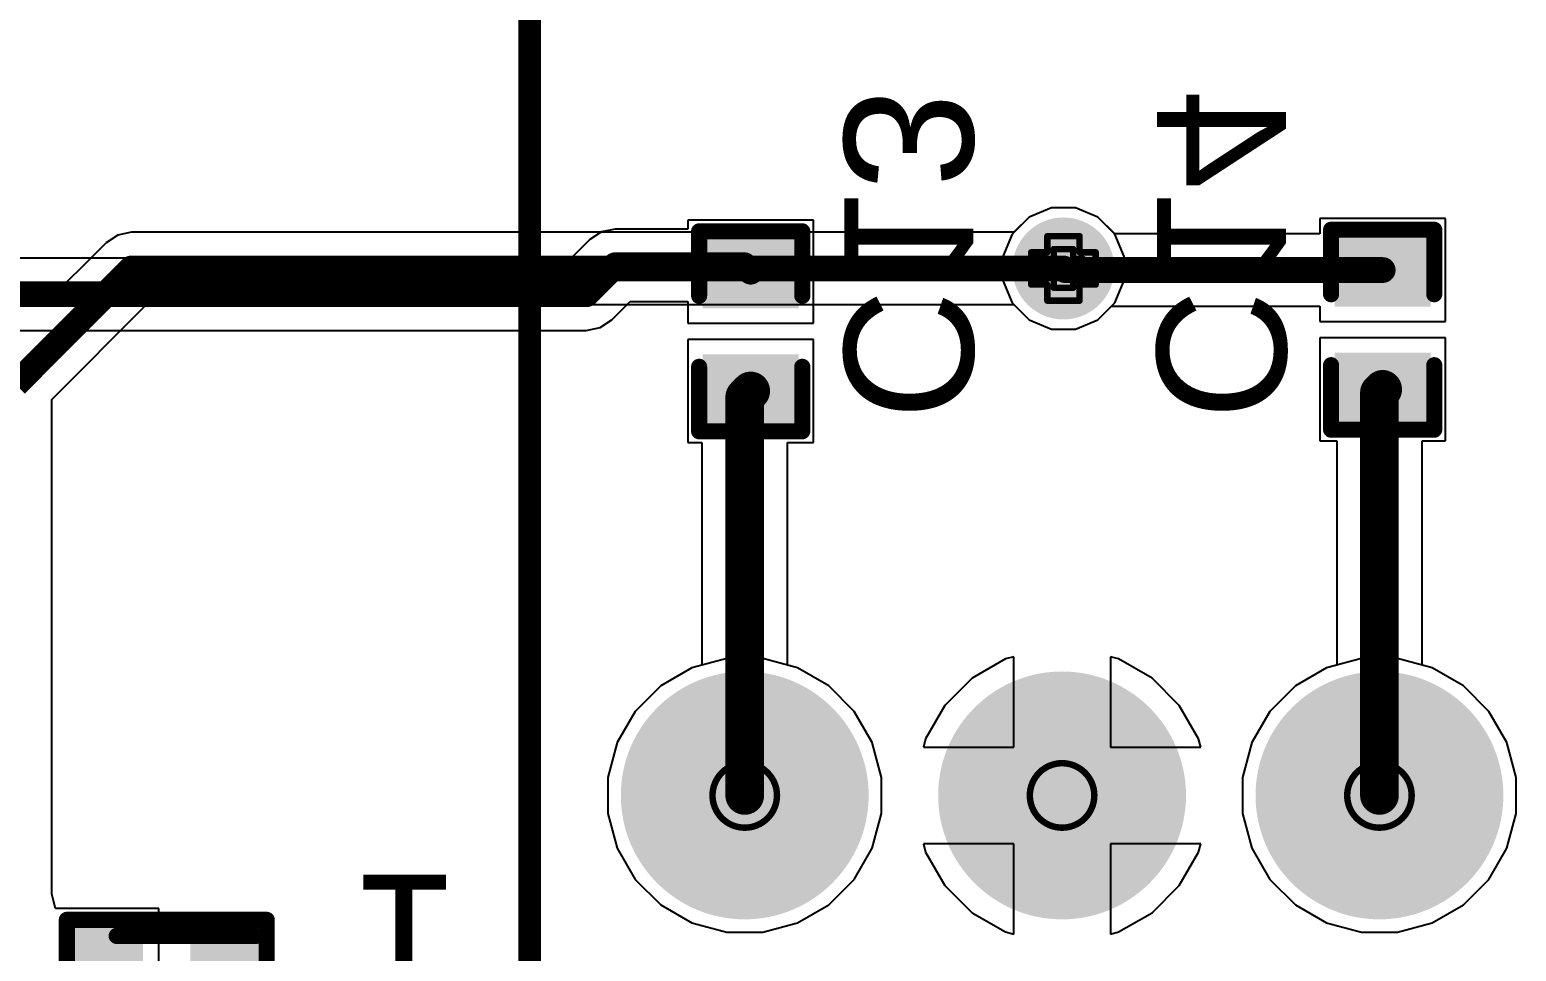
# Model space of a CAD drawing. Header units: inches. Extents: x -0.1 to 17.9, y -0.8 to 4.8.
# Drawn here: x 2.9364 to 3.3974, y 3.6863 to 3.972 of the extents above; entities that cross this region are included whole.
import ezdxf

# ---------------------------------------------------------------- set-up
doc = ezdxf.new("R2010")
doc.units = ezdxf.units.IN
doc.header["$MEASUREMENT"] = 0
for name, color, linetype in [('Bottom Layer 1', 5, 'Continuous'), ('Bottom Overlay', 54, 'Continuous'), ('Bottom Paste', 16, 'Continuous'), ('Bottom Solder', 6, 'Continuous'), ('Drill Drawing', 1, 'Continuous'), ('GND+Signal', 16, 'Continuous'), ('Multi-Layer', 9, 'Continuous'), ('Pad Holes', 156, 'Continuous'), ('PWR+Signal', 76, 'Continuous'), ('Top 3D Body', 56, 'Continuous'), ('Top Layer 1', 1, 'Continuous'), ('Top Overlay', 2, 'Continuous'), ('Top Paste', 8, 'Continuous'), ('Top Solder', 216, 'Continuous'), ('Via Holes', 16, 'Continuous')]:
    doc.layers.add(name, color=color, linetype=linetype)
doc.styles.add('Arial', font='', dxfattribs={"height": 0.2})
doc.styles.get('Arial').set_extended_font_data('Arial')

# ---------------------------------------------------------------- blocks, each defined once
blk = doc.blocks.new('R___0402_149')
at = {"layer": 'Top Layer 1'}
for points in [[(-0.0275, -0.0125), (-0.0275, 0.0125), (-0.0095, 0.0125), (-0.0095, -0.0125)], [(0.0095, -0.0125), (0.0095, 0.0125), (0.0275, 0.0125), (0.0275, -0.0125)]]:
    blk.add_hatch(color=1, dxfattribs=at).paths.add_polyline_path(points)
at = {"layer": 'Top Paste'}
for points in [[(-0.0275, -0.0125), (-0.0275, 0.0125), (-0.0095, 0.0125), (-0.0095, -0.0125)], [(0.0095, -0.0125), (0.0095, 0.0125), (0.0275, 0.0125), (0.0275, -0.0125)]]:
    blk.add_hatch(color=8, dxfattribs=at).paths.add_polyline_path(points)
at = {"layer": 'Top Solder'}
for points in [[(-0.02967, -0.01467), (-0.02967, 0.01467), (-0.00733, 0.01467), (-0.00733, -0.01467)], [(0.00733, -0.01467), (0.00733, 0.01467), (0.02967, 0.01467), (0.02967, -0.01467)]]:
    blk.add_hatch(color=216, dxfattribs=at).paths.add_polyline_path(points)
at = {"layer": 'Top Overlay'}
for points in [[(-0.031, -0.016, 0.005, 0.005, 0), (-0.031, 0.016, 0.005, 0.005, 0)], [(-0.031, 0.016, 0.005, 0.005, 0), (0.031, 0.016, 0.005, 0.005, 0)], [(0.031, -0.016, 0.005, 0.005, 0), (0.031, 0.016, 0.005, 0.005, 0)], [(-0.031, -0.016, 0.005, 0.005, 0), (0.031, -0.016, 0.005, 0.005, 0)], [(-0.032, -0.017, 0.000127, 0.000127, 0), (0.032, -0.017, 0.000127, 0.000127, 0)]]:
    blk.add_lwpolyline(points, format="xyseb", dxfattribs=at)
for points in [[(-0.03225, 0.016, 0.0025, 0.0025, 1), (-0.02975, 0.016, 0.0025, 0.0025, 1)], [(-0.03225, 0.016, 0.0025, 0.0025, 1), (-0.02975, 0.016, 0.0025, 0.0025, 1)], [(0.02975, 0.016, 0.0025, 0.0025, 1), (0.03225, 0.016, 0.0025, 0.0025, 1)], [(0.02975, 0.016, 0.0025, 0.0025, 1), (0.03225, 0.016, 0.0025, 0.0025, 1)], [(-0.03225, -0.016, 0.0025, 0.0025, 1), (-0.02975, -0.016, 0.0025, 0.0025, 1)], [(-0.03225, -0.016, 0.0025, 0.0025, 1), (-0.02975, -0.016, 0.0025, 0.0025, 1)], [(0.02975, -0.016, 0.0025, 0.0025, 1), (0.03225, -0.016, 0.0025, 0.0025, 1)], [(0.02975, -0.016, 0.0025, 0.0025, 1), (0.03225, -0.016, 0.0025, 0.0025, 1)], [(-0.03203, -0.017, 0.0000635, 0.0000635, 1), (-0.03197, -0.017, 0.0000635, 0.0000635, 1)], [(0.03197, -0.017, 0.0000635, 0.0000635, 1), (0.03203, -0.017, 0.0000635, 0.0000635, 1)]]:
    blk.add_lwpolyline(points, format="xyseb", close=True, dxfattribs=at)
blk = doc.blocks.new('1053141310_199')
at = {"layer": 'Bottom Layer 1'}
h = blk.add_hatch(color=5, dxfattribs=at)
edge = h.paths.add_edge_path()
edge.add_arc((0, 0.09212), 0.03543, 0, 360)
h = blk.add_hatch(color=5, dxfattribs=at)
edge = h.paths.add_edge_path()
edge.add_arc((0.09843, 0.09212), 0.03543, 0, 360)
h = blk.add_hatch(color=5, dxfattribs=at)
edge = h.paths.add_edge_path()
edge.add_arc((0.19685, 0.09212), 0.03543, 0, 360)
at = {"layer": 'Bottom Solder'}
h = blk.add_hatch(color=6, dxfattribs=at)
edge = h.paths.add_edge_path()
edge.add_arc((0, 0.09212), 0.03843, 0, 360)
h = blk.add_hatch(color=6, dxfattribs=at)
edge = h.paths.add_edge_path()
edge.add_arc((0.09843, 0.09212), 0.03843, 0, 360)
h = blk.add_hatch(color=6, dxfattribs=at)
edge = h.paths.add_edge_path()
edge.add_arc((0.19685, 0.09212), 0.03843, 0, 360)
at = {"layer": 'GND+Signal'}
h = blk.add_hatch(color=16, dxfattribs=at)
edge = h.paths.add_edge_path()
edge.add_arc((0, 0.09212), 0.03543, 0, 360)
h = blk.add_hatch(color=16, dxfattribs=at)
edge = h.paths.add_edge_path()
edge.add_arc((0.09843, 0.09212), 0.03543, 0, 360)
h = blk.add_hatch(color=16, dxfattribs=at)
edge = h.paths.add_edge_path()
edge.add_arc((0.19685, 0.09212), 0.03543, 0, 360)
at = {"layer": 'Multi-Layer'}
h = blk.add_hatch(color=9, dxfattribs=at)
edge = h.paths.add_edge_path()
edge.add_arc((0, 0.09212), 0.03543, 0, 360)
h = blk.add_hatch(color=9, dxfattribs=at)
edge = h.paths.add_edge_path()
edge.add_arc((0.09843, 0.09212), 0.03543, 0, 360)
h = blk.add_hatch(color=9, dxfattribs=at)
edge = h.paths.add_edge_path()
edge.add_arc((0.19685, 0.09212), 0.03543, 0, 360)
at = {"layer": 'Pad Holes'}
h = blk.add_hatch(color=7, dxfattribs=at)
edge = h.paths.add_edge_path()
edge.add_arc((0, 0.09212), 0.02362, 0, 360)
h = blk.add_hatch(color=7, dxfattribs=at)
edge = h.paths.add_edge_path()
edge.add_arc((0.09843, 0.09212), 0.02362, 0, 360)
h = blk.add_hatch(color=7, dxfattribs=at)
edge = h.paths.add_edge_path()
edge.add_arc((0.19685, 0.09212), 0.02362, 0, 360)
at = {"layer": 'PWR+Signal'}
h = blk.add_hatch(color=76, dxfattribs=at)
edge = h.paths.add_edge_path()
edge.add_arc((0, 0.09212), 0.03543, 0, 360)
h = blk.add_hatch(color=76, dxfattribs=at)
edge = h.paths.add_edge_path()
edge.add_arc((0.09843, 0.09212), 0.03543, 0, 360)
h = blk.add_hatch(color=76, dxfattribs=at)
edge = h.paths.add_edge_path()
edge.add_arc((0.19685, 0.09212), 0.03543, 0, 360)
at = {"layer": 'Top Layer 1'}
h = blk.add_hatch(color=1, dxfattribs=at)
edge = h.paths.add_edge_path()
edge.add_arc((0, 0.09212), 0.03543, 0, 360)
h = blk.add_hatch(color=1, dxfattribs=at)
edge = h.paths.add_edge_path()
edge.add_arc((0.09843, 0.09212), 0.03543, 0, 360)
h = blk.add_hatch(color=1, dxfattribs=at)
edge = h.paths.add_edge_path()
edge.add_arc((0.19685, 0.09212), 0.03543, 0, 360)
at = {"layer": 'Top Solder'}
h = blk.add_hatch(color=216, dxfattribs=at)
edge = h.paths.add_edge_path()
edge.add_arc((0, 0.09212), 0.03843, 0, 360)
h = blk.add_hatch(color=216, dxfattribs=at)
edge = h.paths.add_edge_path()
edge.add_arc((0.09843, 0.09212), 0.03843, 0, 360)
h = blk.add_hatch(color=216, dxfattribs=at)
edge = h.paths.add_edge_path()
edge.add_arc((0.19685, 0.09212), 0.03843, 0, 360)
at = {"layer": 'Top Overlay'}
blk.add_lwpolyline([(0.26457, 0.20275, 0.005, 0.005, 0), (0.26457, -0.31654, 0.005, 0.005, 0)], format="xyseb", dxfattribs=at)
blk = doc.blocks.new('C___0402_B_234')
at = {"layer": 'Bottom Layer 1'}
for points in [[(-0.0095, 0.0125), (-0.0095, -0.0125), (-0.0275, -0.0125), (-0.0275, 0.0125)], [(0.0275, 0.0125), (0.0275, -0.0125), (0.0095, -0.0125), (0.0095, 0.0125)]]:
    blk.add_hatch(color=5, dxfattribs=at).paths.add_polyline_path(points)
at = {"layer": 'Bottom Paste'}
for points in [[(-0.0095, 0.0125), (-0.0095, -0.0125), (-0.0275, -0.0125), (-0.0275, 0.0125)], [(0.0275, 0.0125), (0.0275, -0.0125), (0.0095, -0.0125), (0.0095, 0.0125)]]:
    blk.add_hatch(color=16, dxfattribs=at).paths.add_polyline_path(points)
at = {"layer": 'Bottom Solder'}
for points in [[(-0.00714, 0.01486), (-0.00714, -0.01486), (-0.02986, -0.01486), (-0.02986, 0.01486)], [(0.02986, 0.01486), (0.02986, -0.01486), (0.00714, -0.01486), (0.00714, 0.01486)]]:
    blk.add_hatch(color=6, dxfattribs=at).paths.add_polyline_path(points)
at = {"layer": 'Bottom Overlay'}
for points in [[(-0.031, 0.016, 0.005, 0.005, 0), (-0.011, 0.016, 0.005, 0.005, 0)], [(-0.031, 0.016, 0.005, 0.005, 0), (-0.031, -0.016, 0.005, 0.005, 0)], [(0.011, 0.016, 0.005, 0.005, 0), (0.031, 0.016, 0.005, 0.005, 0)], [(0.031, 0.016, 0.005, 0.005, 0), (0.031, -0.016, 0.005, 0.005, 0)], [(-0.031, -0.016, 0.005, 0.005, 0), (-0.011, -0.016, 0.005, 0.005, 0)], [(0.011, -0.016, 0.005, 0.005, 0), (0.031, -0.016, 0.005, 0.005, 0)]]:
    blk.add_lwpolyline(points, format="xyseb", dxfattribs=at)
for points in [[(-0.03225, 0.016, 0.0025, 0.0025, 1), (-0.02975, 0.016, 0.0025, 0.0025, 1)], [(-0.03225, 0.016, 0.0025, 0.0025, 1), (-0.02975, 0.016, 0.0025, 0.0025, 1)], [(-0.01225, 0.016, 0.0025, 0.0025, 1), (-0.00975, 0.016, 0.0025, 0.0025, 1)], [(0.00975, 0.016, 0.0025, 0.0025, 1), (0.01225, 0.016, 0.0025, 0.0025, 1)], [(0.02975, 0.016, 0.0025, 0.0025, 1), (0.03225, 0.016, 0.0025, 0.0025, 1)], [(0.02975, 0.016, 0.0025, 0.0025, 1), (0.03225, 0.016, 0.0025, 0.0025, 1)], [(-0.03225, -0.016, 0.0025, 0.0025, 1), (-0.02975, -0.016, 0.0025, 0.0025, 1)], [(-0.03225, -0.016, 0.0025, 0.0025, 1), (-0.02975, -0.016, 0.0025, 0.0025, 1)], [(-0.01225, -0.016, 0.0025, 0.0025, 1), (-0.00975, -0.016, 0.0025, 0.0025, 1)], [(0.00975, -0.016, 0.0025, 0.0025, 1), (0.01225, -0.016, 0.0025, 0.0025, 1)], [(0.02975, -0.016, 0.0025, 0.0025, 1), (0.03225, -0.016, 0.0025, 0.0025, 1)], [(0.02975, -0.016, 0.0025, 0.0025, 1), (0.03225, -0.016, 0.0025, 0.0025, 1)]]:
    blk.add_lwpolyline(points, format="xyseb", close=True, dxfattribs=at)
blk = doc.blocks.new('C___0402_B_235')
at = {"layer": 'Bottom Layer 1'}
for points in [[(-0.0095, 0.0125), (-0.0095, -0.0125), (-0.0275, -0.0125), (-0.0275, 0.0125)], [(0.0275, 0.0125), (0.0275, -0.0125), (0.0095, -0.0125), (0.0095, 0.0125)]]:
    blk.add_hatch(color=5, dxfattribs=at).paths.add_polyline_path(points)
at = {"layer": 'Bottom Paste'}
for points in [[(-0.0095, 0.0125), (-0.0095, -0.0125), (-0.0275, -0.0125), (-0.0275, 0.0125)], [(0.0275, 0.0125), (0.0275, -0.0125), (0.0095, -0.0125), (0.0095, 0.0125)]]:
    blk.add_hatch(color=16, dxfattribs=at).paths.add_polyline_path(points)
at = {"layer": 'Bottom Solder'}
for points in [[(-0.00714, 0.01486), (-0.00714, -0.01486), (-0.02986, -0.01486), (-0.02986, 0.01486)], [(0.02986, 0.01486), (0.02986, -0.01486), (0.00714, -0.01486), (0.00714, 0.01486)]]:
    blk.add_hatch(color=6, dxfattribs=at).paths.add_polyline_path(points)
at = {"layer": 'Bottom Overlay'}
for points in [[(-0.031, 0.016, 0.005, 0.005, 0), (-0.011, 0.016, 0.005, 0.005, 0)], [(-0.031, 0.016, 0.005, 0.005, 0), (-0.031, -0.016, 0.005, 0.005, 0)], [(0.011, 0.016, 0.005, 0.005, 0), (0.031, 0.016, 0.005, 0.005, 0)], [(0.031, 0.016, 0.005, 0.005, 0), (0.031, -0.016, 0.005, 0.005, 0)], [(-0.031, -0.016, 0.005, 0.005, 0), (-0.011, -0.016, 0.005, 0.005, 0)], [(0.011, -0.016, 0.005, 0.005, 0), (0.031, -0.016, 0.005, 0.005, 0)]]:
    blk.add_lwpolyline(points, format="xyseb", dxfattribs=at)
for points in [[(-0.03225, 0.016, 0.0025, 0.0025, 1), (-0.02975, 0.016, 0.0025, 0.0025, 1)], [(-0.03225, 0.016, 0.0025, 0.0025, 1), (-0.02975, 0.016, 0.0025, 0.0025, 1)], [(-0.01225, 0.016, 0.0025, 0.0025, 1), (-0.00975, 0.016, 0.0025, 0.0025, 1)], [(0.00975, 0.016, 0.0025, 0.0025, 1), (0.01225, 0.016, 0.0025, 0.0025, 1)], [(0.02975, 0.016, 0.0025, 0.0025, 1), (0.03225, 0.016, 0.0025, 0.0025, 1)], [(0.02975, 0.016, 0.0025, 0.0025, 1), (0.03225, 0.016, 0.0025, 0.0025, 1)], [(-0.03225, -0.016, 0.0025, 0.0025, 1), (-0.02975, -0.016, 0.0025, 0.0025, 1)], [(-0.03225, -0.016, 0.0025, 0.0025, 1), (-0.02975, -0.016, 0.0025, 0.0025, 1)], [(-0.01225, -0.016, 0.0025, 0.0025, 1), (-0.00975, -0.016, 0.0025, 0.0025, 1)], [(0.00975, -0.016, 0.0025, 0.0025, 1), (0.01225, -0.016, 0.0025, 0.0025, 1)], [(0.02975, -0.016, 0.0025, 0.0025, 1), (0.03225, -0.016, 0.0025, 0.0025, 1)], [(0.02975, -0.016, 0.0025, 0.0025, 1), (0.03225, -0.016, 0.0025, 0.0025, 1)]]:
    blk.add_lwpolyline(points, format="xyseb", close=True, dxfattribs=at)

msp = doc.modelspace()

# ---------------------------------------------------------------- hatches: boundary and pattern name
at = {"layer": 'Bottom Layer 1'}
h = msp.add_hatch(color=5, dxfattribs=at)
edge = h.paths.add_edge_path()
edge.add_arc((3.257, 3.898), 0.01181, 0, 360)
at = {"layer": 'Bottom Solder'}
h = msp.add_hatch(color=6, dxfattribs=at)
edge = h.paths.add_edge_path()
edge.add_arc((3.257, 3.898), 0.01581, 0, 360)
at = {"layer": 'GND+Signal'}
h = msp.add_hatch(color=16, dxfattribs=at)
edge = h.paths.add_edge_path()
edge.add_arc((3.257, 3.898), 0.01181, 0, 360)
at = {"layer": 'Pad Holes'}
h = msp.add_hatch(color=7, dxfattribs=at)
edge = h.paths.add_edge_path()
edge.add_arc((2.96335, 3.69102), 0.00125, 0, 360)
h = msp.add_hatch(color=7, dxfattribs=at)
edge = h.paths.add_edge_path()
edge.add_arc((3.00665, 3.69102), 0.00125, 0, 360)
at = {"layer": 'PWR+Signal'}
h = msp.add_hatch(color=76, dxfattribs=at)
edge = h.paths.add_edge_path()
edge.add_arc((3.257, 3.898), 0.01181, 0, 360)
at = {"layer": 'Top 3D Body'}
h = msp.add_hatch(color=56, dxfattribs=at)
edge = h.paths.add_edge_path()
edge.add_arc((2.96335, 3.69102), 0.00125, 0, 360)
h = msp.add_hatch(color=56, dxfattribs=at)
edge = h.paths.add_edge_path()
edge.add_arc((3.00665, 3.69102), 0.00125, 0, 360)
at = {"layer": 'Top Layer 1'}
h = msp.add_hatch(color=1, dxfattribs=at)
edge = h.paths.add_edge_path()
edge.add_arc((3.257, 3.898), 0.01181, 0, 360)
at = {"layer": 'Via Holes'}
h = msp.add_hatch(color=7, dxfattribs=at)
edge = h.paths.add_edge_path()
edge.add_arc((3.257, 3.898), 0.00591, 0, 360)

# ---------------------------------------------------------------- linework, layer by layer
at = {"layer": 'Bottom Layer 1'}
for p, q in [((3.25326, 3.91681), (3.24634, 3.91395)), ((3.26074, 3.91681), (3.25326, 3.91681)), ((3.26766, 3.91395), (3.26074, 3.91681)), ((3.118, 3.91022), (3.11371, 3.90936)), ((3.1405, 3.91022), (3.118, 3.91022)), ((3.1795, 3.913), (3.1405, 3.913)), ((3.1405, 3.913), (3.1405, 3.91022)), ((3.1795, 3.881), (3.1795, 3.913)), ((3.24634, 3.91395), (3.24105, 3.90866)), ((3.27289, 3.90872), (3.26766, 3.91395)), ((3.3755, 3.9135), (3.3365, 3.9135)), ((3.3365, 3.9135), (3.3365, 3.90872)), ((3.3755, 3.8815), (3.3755, 3.9135)), ((3.11007, 3.90693), (3.10435, 3.90122)), ((3.11371, 3.90936), (3.11007, 3.90693)), ((3.11007, 3.90693), (3.11007, 3.90693)), ((3.24105, 3.90866), (3.23819, 3.90174)), ((3.3365, 3.90872), (3.27289, 3.90872)), ((3.10435, 3.90122), (2.93239, 3.90122)), ((3.23819, 3.90174), (3.23819, 3.89426)), ((3.23819, 3.89426), (3.24105, 3.88734)), ((3.11693, 3.88207), (3.12265, 3.88778)), ((3.12265, 3.88778), (3.1405, 3.88778)), ((3.1405, 3.88778), (3.1405, 3.881)), ((3.24105, 3.88734), (3.24634, 3.88205)), ((3.11329, 3.87964), (3.11693, 3.88207)), ((3.24634, 3.88205), (3.25326, 3.87919)), ((3.26074, 3.87919), (3.26766, 3.88205)), ((3.26766, 3.88205), (3.27189, 3.88628)), ((3.27189, 3.88628), (3.3365, 3.88628)), ((3.3365, 3.88628), (3.3365, 3.8815)), ((2.93239, 3.87878), (3.109, 3.87878)), ((3.109, 3.87878), (3.11329, 3.87964)), ((3.109, 3.87878), (3.109, 3.87878)), ((3.1405, 3.881), (3.1795, 3.881)), ((3.25326, 3.87919), (3.26074, 3.87919)), ((3.3365, 3.8815), (3.3755, 3.8815)), ((3.1795, 3.876), (3.1405, 3.876)), ((3.1405, 3.876), (3.1405, 3.844)), ((3.1795, 3.844), (3.1795, 3.876)), ((3.3755, 3.8765), (3.3365, 3.8765)), ((3.3365, 3.8765), (3.3365, 3.8445)), ((3.3755, 3.8445), (3.3755, 3.8765)), ((3.1405, 3.844), (3.14489, 3.844)), ((3.14489, 3.844), (3.14489, 3.77496)), ((3.1714, 3.77496), (3.1714, 3.844)), ((3.1714, 3.844), (3.1795, 3.844)), ((3.3365, 3.8445), (3.34175, 3.8445)), ((3.34175, 3.8445), (3.34175, 3.77496)), ((3.36826, 3.77496), (3.36826, 3.8445)), ((3.36826, 3.8445), (3.3755, 3.8445)), ((3.23904, 3.77692), (3.22868, 3.77094)), ((3.24157, 3.7776), (3.23904, 3.77692)), ((3.24157, 3.74958), (3.24157, 3.7776)), ((3.27411, 3.77692), (3.27157, 3.7776)), ((3.27157, 3.7776), (3.27157, 3.74958)), ((3.28447, 3.77094), (3.27411, 3.77692)), ((3.14177, 3.77412), (3.13209, 3.76853)), ((3.14489, 3.77496), (3.14177, 3.77412)), ((3.17453, 3.77412), (3.1714, 3.77496)), ((3.1842, 3.76853), (3.17453, 3.77412)), ((3.33862, 3.77412), (3.32895, 3.76853)), ((3.34175, 3.77496), (3.33862, 3.77412)), ((3.37138, 3.77412), (3.36826, 3.77496)), ((3.38106, 3.76853), (3.37138, 3.77412)), ((3.13209, 3.76853), (3.12419, 3.76063)), ((3.1921, 3.76063), (3.1842, 3.76853)), ((3.22868, 3.77094), (3.22022, 3.76248)), ((3.29293, 3.76248), (3.28447, 3.77094)), ((3.32895, 3.76853), (3.32105, 3.76063)), ((3.38896, 3.76063), (3.38106, 3.76853)), ((3.22022, 3.76248), (3.21424, 3.75212)), ((3.29891, 3.75212), (3.29293, 3.76248)), ((3.12419, 3.76063), (3.11861, 3.75096)), ((3.19769, 3.75096), (3.1921, 3.76063)), ((3.32105, 3.76063), (3.31546, 3.75096)), ((3.39454, 3.75096), (3.38896, 3.76063)), ((3.11861, 3.75096), (3.11572, 3.74017)), ((3.20058, 3.74017), (3.19769, 3.75096)), ((3.21424, 3.75212), (3.21356, 3.74958)), ((3.21356, 3.74958), (3.24157, 3.74958)), ((3.27157, 3.74958), (3.29959, 3.74958)), ((3.29959, 3.74958), (3.29891, 3.75212)), ((3.31546, 3.75096), (3.31257, 3.74017)), ((3.39743, 3.74017), (3.39454, 3.75096)), ((3.11572, 3.74017), (3.11572, 3.72899)), ((3.20058, 3.72899), (3.20058, 3.74017)), ((3.31257, 3.74017), (3.31257, 3.72899)), ((3.39743, 3.72899), (3.39743, 3.74017)), ((3.11572, 3.72899), (3.11861, 3.7182)), ((3.19769, 3.7182), (3.20058, 3.72899)), ((3.31257, 3.72899), (3.31546, 3.7182)), ((3.39454, 3.7182), (3.39743, 3.72899)), ((3.11861, 3.7182), (3.12419, 3.70853)), ((3.1921, 3.70853), (3.19769, 3.7182)), ((3.24157, 3.71958), (3.21356, 3.71958)), ((3.21356, 3.71958), (3.21424, 3.71704)), ((3.21424, 3.71704), (3.22022, 3.70668)), ((3.24157, 3.69156), (3.24157, 3.71958)), ((3.29959, 3.71958), (3.27157, 3.71958)), ((3.27157, 3.71958), (3.27157, 3.69156)), ((3.29293, 3.70668), (3.29891, 3.71704)), ((3.29891, 3.71704), (3.29959, 3.71958)), ((3.31546, 3.7182), (3.32105, 3.70853)), ((3.38896, 3.70853), (3.39454, 3.7182)), ((3.12419, 3.70853), (3.13209, 3.70063)), ((3.1842, 3.70063), (3.1921, 3.70853)), ((3.32105, 3.70853), (3.32895, 3.70063)), ((3.38106, 3.70063), (3.38896, 3.70853)), ((3.22022, 3.70668), (3.22868, 3.69822)), ((3.28447, 3.69822), (3.29293, 3.70668)), ((3.13209, 3.70063), (3.14177, 3.69504)), ((3.17453, 3.69504), (3.1842, 3.70063)), ((3.22868, 3.69822), (3.23904, 3.69224)), ((3.27411, 3.69224), (3.28447, 3.69822)), ((3.32895, 3.70063), (3.33862, 3.69504)), ((3.37138, 3.69504), (3.38106, 3.70063)), ((3.14177, 3.69504), (3.15256, 3.69215)), ((3.16374, 3.69215), (3.17453, 3.69504)), ((3.33862, 3.69504), (3.34941, 3.69215)), ((3.36059, 3.69215), (3.37138, 3.69504)), ((3.15256, 3.69215), (3.16374, 3.69215)), ((3.23904, 3.69224), (3.24157, 3.69156)), ((3.27157, 3.69156), (3.27411, 3.69224)), ((3.34941, 3.69215), (3.36059, 3.69215))]:
    msp.add_line(p, q, dxfattribs=at)
for points in [[(3.109, 3.89, 0.008, 0.008, 0), (3.118, 3.899, 0.008, 0.008, 0)], [(3.118, 3.899, 0.008, 0.008, 0), (3.158, 3.899, 0.008, 0.008, 0)], [(3.158, 3.899, 0.008, 0.008, 0), (3.16, 3.897, 0.008, 0.008, 0)], [(3.257, 3.898, 0.008, 0.008, 0), (3.2575, 3.8975, 0.008, 0.008, 0)], [(3.2575, 3.8975, 0.008, 0.008, 0), (3.356, 3.8975, 0.008, 0.008, 0)], [(2.917, 3.89, 0.008, 0.008, 0), (3.109, 3.89, 0.008, 0.008, 0)], [(3.15815, 3.85815, 0.012, 0.012, 0), (3.16, 3.86, 0.012, 0.012, 0)], [(3.15815, 3.73458, 0.012, 0.012, 0), (3.15815, 3.85815, 0.012, 0.012, 0)], [(3.355, 3.8595, 0.012, 0.012, 0), (3.356, 3.8605, 0.012, 0.012, 0)], [(3.355, 3.73458, 0.012, 0.012, 0), (3.355, 3.8595, 0.012, 0.012, 0)]]:
    msp.add_lwpolyline(points, format="xyseb", dxfattribs=at)
for points in [[(3.116, 3.899, 0.004, 0.004, 1), (3.12, 3.899, 0.004, 0.004, 1)], [(3.116, 3.899, 0.004, 0.004, 1), (3.12, 3.899, 0.004, 0.004, 1)], [(3.156, 3.899, 0.004, 0.004, 1), (3.16, 3.899, 0.004, 0.004, 1)], [(3.156, 3.899, 0.004, 0.004, 1), (3.16, 3.899, 0.004, 0.004, 1)], [(3.158, 3.897, 0.004, 0.004, 1), (3.162, 3.897, 0.004, 0.004, 1)], [(3.255, 3.898, 0.004, 0.004, 1), (3.259, 3.898, 0.004, 0.004, 1)], [(3.2555, 3.8975, 0.004, 0.004, 1), (3.2595, 3.8975, 0.004, 0.004, 1)], [(3.2555, 3.8975, 0.004, 0.004, 1), (3.2595, 3.8975, 0.004, 0.004, 1)], [(3.354, 3.8975, 0.004, 0.004, 1), (3.358, 3.8975, 0.004, 0.004, 1)], [(3.107, 3.89, 0.004, 0.004, 1), (3.111, 3.89, 0.004, 0.004, 1)], [(3.107, 3.89, 0.004, 0.004, 1), (3.111, 3.89, 0.004, 0.004, 1)], [(3.15515, 3.85815, 0.006, 0.006, 1), (3.16115, 3.85815, 0.006, 0.006, 1)], [(3.15515, 3.85815, 0.006, 0.006, 1), (3.16115, 3.85815, 0.006, 0.006, 1)], [(3.157, 3.86, 0.006, 0.006, 1), (3.163, 3.86, 0.006, 0.006, 1)], [(3.352, 3.8595, 0.006, 0.006, 1), (3.358, 3.8595, 0.006, 0.006, 1)], [(3.352, 3.8595, 0.006, 0.006, 1), (3.358, 3.8595, 0.006, 0.006, 1)], [(3.353, 3.8605, 0.006, 0.006, 1), (3.359, 3.8605, 0.006, 0.006, 1)], [(3.15515, 3.73458, 0.006, 0.006, 1), (3.16115, 3.73458, 0.006, 0.006, 1)], [(3.352, 3.73458, 0.006, 0.006, 1), (3.358, 3.73458, 0.006, 0.006, 1)]]:
    msp.add_lwpolyline(points, format="xyseb", close=True, dxfattribs=at)
at = {"layer": 'Drill Drawing'}
for points in [[(3.252, 3.903, 0.002, 0.002, 0), (3.252, 3.908, 0.002, 0.002, 0)], [(3.252, 3.908, 0.002, 0.002, 0), (3.262, 3.908, 0.002, 0.002, 0)], [(3.262, 3.903, 0.002, 0.002, 0), (3.262, 3.908, 0.002, 0.002, 0)], [(3.247, 3.893, 0.002, 0.002, 0), (3.247, 3.903, 0.002, 0.002, 0)], [(3.247, 3.903, 0.002, 0.002, 0), (3.252, 3.903, 0.002, 0.002, 0)], [(3.251, 3.895, 0.002, 0.002, 0), (3.251, 3.901, 0.002, 0.002, 0)], [(3.251, 3.901, 0.002, 0.002, 0), (3.254, 3.901, 0.002, 0.002, 0)], [(3.254, 3.901, 0.002, 0.002, 0), (3.254, 3.904, 0.002, 0.002, 0)], [(3.254, 3.904, 0.002, 0.002, 0), (3.26, 3.904, 0.002, 0.002, 0)], [(3.26, 3.901, 0.002, 0.002, 0), (3.26, 3.904, 0.002, 0.002, 0)], [(3.26, 3.901, 0.002, 0.002, 0), (3.263, 3.901, 0.002, 0.002, 0)], [(3.262, 3.903, 0.002, 0.002, 0), (3.267, 3.903, 0.002, 0.002, 0)], [(3.263, 3.895, 0.002, 0.002, 0), (3.263, 3.901, 0.002, 0.002, 0)], [(3.267, 3.893, 0.002, 0.002, 0), (3.267, 3.903, 0.002, 0.002, 0)], [(3.251, 3.895, 0.002, 0.002, 0), (3.254, 3.895, 0.002, 0.002, 0)], [(3.254, 3.892, 0.002, 0.002, 0), (3.254, 3.895, 0.002, 0.002, 0)], [(3.26, 3.895, 0.002, 0.002, 0), (3.263, 3.895, 0.002, 0.002, 0)], [(3.26, 3.892, 0.002, 0.002, 0), (3.26, 3.895, 0.002, 0.002, 0)], [(3.247, 3.893, 0.002, 0.002, 0), (3.252, 3.893, 0.002, 0.002, 0)], [(3.252, 3.888, 0.002, 0.002, 0), (3.252, 3.893, 0.002, 0.002, 0)], [(3.254, 3.892, 0.002, 0.002, 0), (3.26, 3.892, 0.002, 0.002, 0)], [(3.262, 3.893, 0.002, 0.002, 0), (3.267, 3.893, 0.002, 0.002, 0)], [(3.262, 3.888, 0.002, 0.002, 0), (3.262, 3.893, 0.002, 0.002, 0)], [(3.252, 3.888, 0.002, 0.002, 0), (3.262, 3.888, 0.002, 0.002, 0)]]:
    msp.add_lwpolyline(points, format="xyseb", dxfattribs=at)
for points in [[(3.2515, 3.908, 0.001, 0.001, 1), (3.2525, 3.908, 0.001, 0.001, 1)], [(3.2515, 3.908, 0.001, 0.001, 1), (3.2525, 3.908, 0.001, 0.001, 1)], [(3.2615, 3.908, 0.001, 0.001, 1), (3.2625, 3.908, 0.001, 0.001, 1)], [(3.2615, 3.908, 0.001, 0.001, 1), (3.2625, 3.908, 0.001, 0.001, 1)], [(3.2465, 3.903, 0.001, 0.001, 1), (3.2475, 3.903, 0.001, 0.001, 1)], [(3.2465, 3.903, 0.001, 0.001, 1), (3.2475, 3.903, 0.001, 0.001, 1)], [(3.2505, 3.901, 0.001, 0.001, 1), (3.2515, 3.901, 0.001, 0.001, 1)], [(3.2505, 3.901, 0.001, 0.001, 1), (3.2515, 3.901, 0.001, 0.001, 1)], [(3.2515, 3.903, 0.001, 0.001, 1), (3.2525, 3.903, 0.001, 0.001, 1)], [(3.2515, 3.903, 0.001, 0.001, 1), (3.2525, 3.903, 0.001, 0.001, 1)], [(3.2535, 3.904, 0.001, 0.001, 1), (3.2545, 3.904, 0.001, 0.001, 1)], [(3.2535, 3.904, 0.001, 0.001, 1), (3.2545, 3.904, 0.001, 0.001, 1)], [(3.2535, 3.901, 0.001, 0.001, 1), (3.2545, 3.901, 0.001, 0.001, 1)], [(3.2535, 3.901, 0.001, 0.001, 1), (3.2545, 3.901, 0.001, 0.001, 1)], [(3.2595, 3.904, 0.001, 0.001, 1), (3.2605, 3.904, 0.001, 0.001, 1)], [(3.2595, 3.904, 0.001, 0.001, 1), (3.2605, 3.904, 0.001, 0.001, 1)], [(3.2595, 3.901, 0.001, 0.001, 1), (3.2605, 3.901, 0.001, 0.001, 1)], [(3.2595, 3.901, 0.001, 0.001, 1), (3.2605, 3.901, 0.001, 0.001, 1)], [(3.2615, 3.903, 0.001, 0.001, 1), (3.2625, 3.903, 0.001, 0.001, 1)], [(3.2615, 3.903, 0.001, 0.001, 1), (3.2625, 3.903, 0.001, 0.001, 1)], [(3.2625, 3.901, 0.001, 0.001, 1), (3.2635, 3.901, 0.001, 0.001, 1)], [(3.2625, 3.901, 0.001, 0.001, 1), (3.2635, 3.901, 0.001, 0.001, 1)], [(3.2665, 3.903, 0.001, 0.001, 1), (3.2675, 3.903, 0.001, 0.001, 1)], [(3.2665, 3.903, 0.001, 0.001, 1), (3.2675, 3.903, 0.001, 0.001, 1)], [(3.2505, 3.895, 0.001, 0.001, 1), (3.2515, 3.895, 0.001, 0.001, 1)], [(3.2505, 3.895, 0.001, 0.001, 1), (3.2515, 3.895, 0.001, 0.001, 1)], [(3.2535, 3.895, 0.001, 0.001, 1), (3.2545, 3.895, 0.001, 0.001, 1)], [(3.2535, 3.895, 0.001, 0.001, 1), (3.2545, 3.895, 0.001, 0.001, 1)], [(3.2595, 3.895, 0.001, 0.001, 1), (3.2605, 3.895, 0.001, 0.001, 1)], [(3.2595, 3.895, 0.001, 0.001, 1), (3.2605, 3.895, 0.001, 0.001, 1)], [(3.2625, 3.895, 0.001, 0.001, 1), (3.2635, 3.895, 0.001, 0.001, 1)], [(3.2625, 3.895, 0.001, 0.001, 1), (3.2635, 3.895, 0.001, 0.001, 1)], [(3.2465, 3.893, 0.001, 0.001, 1), (3.2475, 3.893, 0.001, 0.001, 1)], [(3.2465, 3.893, 0.001, 0.001, 1), (3.2475, 3.893, 0.001, 0.001, 1)], [(3.2515, 3.893, 0.001, 0.001, 1), (3.2525, 3.893, 0.001, 0.001, 1)], [(3.2515, 3.893, 0.001, 0.001, 1), (3.2525, 3.893, 0.001, 0.001, 1)], [(3.2535, 3.892, 0.001, 0.001, 1), (3.2545, 3.892, 0.001, 0.001, 1)], [(3.2535, 3.892, 0.001, 0.001, 1), (3.2545, 3.892, 0.001, 0.001, 1)], [(3.2595, 3.892, 0.001, 0.001, 1), (3.2605, 3.892, 0.001, 0.001, 1)], [(3.2595, 3.892, 0.001, 0.001, 1), (3.2605, 3.892, 0.001, 0.001, 1)], [(3.2615, 3.893, 0.001, 0.001, 1), (3.2625, 3.893, 0.001, 0.001, 1)], [(3.2615, 3.893, 0.001, 0.001, 1), (3.2625, 3.893, 0.001, 0.001, 1)], [(3.2665, 3.893, 0.001, 0.001, 1), (3.2675, 3.893, 0.001, 0.001, 1)], [(3.2665, 3.893, 0.001, 0.001, 1), (3.2675, 3.893, 0.001, 0.001, 1)], [(3.2515, 3.888, 0.001, 0.001, 1), (3.2525, 3.888, 0.001, 0.001, 1)], [(3.2515, 3.888, 0.001, 0.001, 1), (3.2525, 3.888, 0.001, 0.001, 1)], [(3.2615, 3.888, 0.001, 0.001, 1), (3.2625, 3.888, 0.001, 0.001, 1)], [(3.2615, 3.888, 0.001, 0.001, 1), (3.2625, 3.888, 0.001, 0.001, 1)], [(3.16815, 3.73458, 0.002, 0.002, 1), (3.14815, 3.73458, 0.002, 0.002, 1)], [(3.26657, 3.73458, 0.002, 0.002, 1), (3.24657, 3.73458, 0.002, 0.002, 1)], [(3.365, 3.73458, 0.002, 0.002, 1), (3.345, 3.73458, 0.002, 0.002, 1)], [(3.14765, 3.73458, 0.001, 0.001, 1), (3.14865, 3.73458, 0.001, 0.001, 1)], [(3.16765, 3.73458, 0.001, 0.001, 1), (3.16865, 3.73458, 0.001, 0.001, 1)], [(3.24607, 3.73458, 0.001, 0.001, 1), (3.24707, 3.73458, 0.001, 0.001, 1)], [(3.26607, 3.73458, 0.001, 0.001, 1), (3.26707, 3.73458, 0.001, 0.001, 1)], [(3.3445, 3.73458, 0.001, 0.001, 1), (3.3455, 3.73458, 0.001, 0.001, 1)], [(3.3645, 3.73458, 0.001, 0.001, 1), (3.3655, 3.73458, 0.001, 0.001, 1)]]:
    msp.add_lwpolyline(points, format="xyseb", close=True, dxfattribs=at)
at = {"layer": 'GND+Signal'}
for p, q in [((3.25326, 3.91681), (3.24634, 3.91395)), ((3.26074, 3.91681), (3.25326, 3.91681)), ((3.26766, 3.91395), (3.26074, 3.91681)), ((3.24634, 3.91395), (3.24105, 3.90866)), ((3.27295, 3.90866), (3.26766, 3.91395)), ((3.24105, 3.90866), (3.23819, 3.90174)), ((3.27581, 3.90174), (3.27295, 3.90866)), ((3.23819, 3.90174), (3.23819, 3.89426)), ((3.27581, 3.89426), (3.27581, 3.90174)), ((3.23819, 3.89426), (3.24105, 3.88734)), ((3.27295, 3.88734), (3.27581, 3.89426)), ((3.24105, 3.88734), (3.24634, 3.88205)), ((3.26766, 3.88205), (3.27295, 3.88734)), ((3.24634, 3.88205), (3.25326, 3.87919)), ((3.26074, 3.87919), (3.26766, 3.88205)), ((3.25326, 3.87919), (3.26074, 3.87919)), ((3.15256, 3.77701), (3.14177, 3.77412)), ((3.16374, 3.77701), (3.15256, 3.77701)), ((3.17453, 3.77412), (3.16374, 3.77701)), ((3.23904, 3.77692), (3.22868, 3.77094)), ((3.24157, 3.7776), (3.23904, 3.77692)), ((3.24157, 3.74958), (3.24157, 3.7776)), ((3.27411, 3.77692), (3.27157, 3.7776)), ((3.27157, 3.7776), (3.27157, 3.74958)), ((3.28447, 3.77094), (3.27411, 3.77692)), ((3.34941, 3.77701), (3.33862, 3.77412)), ((3.36059, 3.77701), (3.34941, 3.77701)), ((3.37138, 3.77412), (3.36059, 3.77701)), ((3.14177, 3.77412), (3.13209, 3.76853)), ((3.1842, 3.76853), (3.17453, 3.77412)), ((3.33862, 3.77412), (3.32895, 3.76853)), ((3.38106, 3.76853), (3.37138, 3.77412)), ((3.13209, 3.76853), (3.12419, 3.76063)), ((3.1921, 3.76063), (3.1842, 3.76853)), ((3.22868, 3.77094), (3.22022, 3.76248)), ((3.29293, 3.76248), (3.28447, 3.77094)), ((3.32895, 3.76853), (3.32105, 3.76063)), ((3.38896, 3.76063), (3.38106, 3.76853)), ((3.22022, 3.76248), (3.21424, 3.75212)), ((3.29891, 3.75212), (3.29293, 3.76248)), ((3.12419, 3.76063), (3.11861, 3.75096)), ((3.19769, 3.75096), (3.1921, 3.76063)), ((3.32105, 3.76063), (3.31546, 3.75096)), ((3.39454, 3.75096), (3.38896, 3.76063)), ((3.11861, 3.75096), (3.11572, 3.74017)), ((3.20058, 3.74017), (3.19769, 3.75096)), ((3.21424, 3.75212), (3.21356, 3.74958)), ((3.21356, 3.74958), (3.24157, 3.74958)), ((3.27157, 3.74958), (3.29959, 3.74958)), ((3.29959, 3.74958), (3.29891, 3.75212)), ((3.31546, 3.75096), (3.31257, 3.74017)), ((3.39743, 3.74017), (3.39454, 3.75096)), ((3.11572, 3.74017), (3.11572, 3.72899)), ((3.20058, 3.72899), (3.20058, 3.74017)), ((3.31257, 3.74017), (3.31257, 3.72899)), ((3.39743, 3.72899), (3.39743, 3.74017)), ((3.11572, 3.72899), (3.11861, 3.7182)), ((3.19769, 3.7182), (3.20058, 3.72899)), ((3.31257, 3.72899), (3.31546, 3.7182)), ((3.39454, 3.7182), (3.39743, 3.72899)), ((3.11861, 3.7182), (3.12419, 3.70853)), ((3.1921, 3.70853), (3.19769, 3.7182)), ((3.24157, 3.71958), (3.21356, 3.71958)), ((3.21356, 3.71958), (3.21424, 3.71704)), ((3.21424, 3.71704), (3.22022, 3.70668)), ((3.24157, 3.69156), (3.24157, 3.71958)), ((3.29959, 3.71958), (3.27157, 3.71958)), ((3.27157, 3.71958), (3.27157, 3.69156)), ((3.29293, 3.70668), (3.29891, 3.71704)), ((3.29891, 3.71704), (3.29959, 3.71958)), ((3.31546, 3.7182), (3.32105, 3.70853)), ((3.38896, 3.70853), (3.39454, 3.7182)), ((3.12419, 3.70853), (3.13209, 3.70063)), ((3.1842, 3.70063), (3.1921, 3.70853)), ((3.32105, 3.70853), (3.32895, 3.70063)), ((3.38106, 3.70063), (3.38896, 3.70853)), ((3.22022, 3.70668), (3.22868, 3.69822)), ((3.28447, 3.69822), (3.29293, 3.70668)), ((3.13209, 3.70063), (3.14177, 3.69504)), ((3.17453, 3.69504), (3.1842, 3.70063)), ((3.22868, 3.69822), (3.23904, 3.69224)), ((3.27411, 3.69224), (3.28447, 3.69822)), ((3.32895, 3.70063), (3.33862, 3.69504)), ((3.37138, 3.69504), (3.38106, 3.70063)), ((3.14177, 3.69504), (3.15256, 3.69215)), ((3.16374, 3.69215), (3.17453, 3.69504)), ((3.33862, 3.69504), (3.34941, 3.69215)), ((3.36059, 3.69215), (3.37138, 3.69504)), ((3.15256, 3.69215), (3.16374, 3.69215)), ((3.23904, 3.69224), (3.24157, 3.69156)), ((3.27157, 3.69156), (3.27411, 3.69224)), ((3.34941, 3.69215), (3.36059, 3.69215))]:
    msp.add_line(p, q, dxfattribs=at)
at = {"layer": 'PWR+Signal'}
for p, q in [((3.25326, 3.91681), (3.24634, 3.91395)), ((3.26074, 3.91681), (3.25326, 3.91681)), ((3.26766, 3.91395), (3.26074, 3.91681)), ((3.24634, 3.91395), (3.24105, 3.90866)), ((3.27295, 3.90866), (3.26766, 3.91395)), ((3.24105, 3.90866), (3.23819, 3.90174)), ((3.27581, 3.90174), (3.27295, 3.90866)), ((3.23819, 3.90174), (3.23819, 3.89426)), ((3.27581, 3.89426), (3.27581, 3.90174)), ((3.23819, 3.89426), (3.24105, 3.88734)), ((3.27295, 3.88734), (3.27581, 3.89426)), ((3.24105, 3.88734), (3.24634, 3.88205)), ((3.26766, 3.88205), (3.27295, 3.88734)), ((3.24634, 3.88205), (3.25326, 3.87919)), ((3.26074, 3.87919), (3.26766, 3.88205)), ((3.25326, 3.87919), (3.26074, 3.87919)), ((3.15256, 3.77701), (3.14177, 3.77412)), ((3.16374, 3.77701), (3.15256, 3.77701)), ((3.17453, 3.77412), (3.16374, 3.77701)), ((3.23904, 3.77692), (3.22868, 3.77094)), ((3.24157, 3.7776), (3.23904, 3.77692)), ((3.24157, 3.74958), (3.24157, 3.7776)), ((3.27411, 3.77692), (3.27157, 3.7776)), ((3.27157, 3.7776), (3.27157, 3.74958)), ((3.28447, 3.77094), (3.27411, 3.77692)), ((3.34941, 3.77701), (3.33862, 3.77412)), ((3.36059, 3.77701), (3.34941, 3.77701)), ((3.37138, 3.77412), (3.36059, 3.77701)), ((3.14177, 3.77412), (3.13209, 3.76853)), ((3.1842, 3.76853), (3.17453, 3.77412)), ((3.33862, 3.77412), (3.32895, 3.76853)), ((3.38106, 3.76853), (3.37138, 3.77412)), ((3.13209, 3.76853), (3.12419, 3.76063)), ((3.1921, 3.76063), (3.1842, 3.76853)), ((3.22868, 3.77094), (3.22022, 3.76248)), ((3.29293, 3.76248), (3.28447, 3.77094)), ((3.32895, 3.76853), (3.32105, 3.76063)), ((3.38896, 3.76063), (3.38106, 3.76853)), ((3.22022, 3.76248), (3.21424, 3.75212)), ((3.29891, 3.75212), (3.29293, 3.76248)), ((3.12419, 3.76063), (3.11861, 3.75096)), ((3.19769, 3.75096), (3.1921, 3.76063)), ((3.32105, 3.76063), (3.31546, 3.75096)), ((3.39454, 3.75096), (3.38896, 3.76063)), ((3.11861, 3.75096), (3.11572, 3.74017)), ((3.20058, 3.74017), (3.19769, 3.75096)), ((3.21424, 3.75212), (3.21356, 3.74958)), ((3.21356, 3.74958), (3.24157, 3.74958)), ((3.27157, 3.74958), (3.29959, 3.74958)), ((3.29959, 3.74958), (3.29891, 3.75212)), ((3.31546, 3.75096), (3.31257, 3.74017)), ((3.39743, 3.74017), (3.39454, 3.75096)), ((3.11572, 3.74017), (3.11572, 3.72899)), ((3.20058, 3.72899), (3.20058, 3.74017)), ((3.31257, 3.74017), (3.31257, 3.72899)), ((3.39743, 3.72899), (3.39743, 3.74017)), ((3.11572, 3.72899), (3.11861, 3.7182)), ((3.19769, 3.7182), (3.20058, 3.72899)), ((3.31257, 3.72899), (3.31546, 3.7182)), ((3.39454, 3.7182), (3.39743, 3.72899)), ((3.11861, 3.7182), (3.12419, 3.70853)), ((3.1921, 3.70853), (3.19769, 3.7182)), ((3.24157, 3.71958), (3.21356, 3.71958)), ((3.21356, 3.71958), (3.21424, 3.71704)), ((3.21424, 3.71704), (3.22022, 3.70668)), ((3.24157, 3.69156), (3.24157, 3.71958)), ((3.29959, 3.71958), (3.27157, 3.71958)), ((3.27157, 3.71958), (3.27157, 3.69156)), ((3.29293, 3.70668), (3.29891, 3.71704)), ((3.29891, 3.71704), (3.29959, 3.71958)), ((3.31546, 3.7182), (3.32105, 3.70853)), ((3.38896, 3.70853), (3.39454, 3.7182)), ((3.12419, 3.70853), (3.13209, 3.70063)), ((3.1842, 3.70063), (3.1921, 3.70853)), ((3.32105, 3.70853), (3.32895, 3.70063)), ((3.38106, 3.70063), (3.38896, 3.70853)), ((3.22022, 3.70668), (3.22868, 3.69822)), ((3.28447, 3.69822), (3.29293, 3.70668)), ((3.13209, 3.70063), (3.14177, 3.69504)), ((3.17453, 3.69504), (3.1842, 3.70063)), ((3.22868, 3.69822), (3.23904, 3.69224)), ((3.27411, 3.69224), (3.28447, 3.69822)), ((3.32895, 3.70063), (3.33862, 3.69504)), ((3.37138, 3.69504), (3.38106, 3.70063)), ((3.14177, 3.69504), (3.15256, 3.69215)), ((3.16374, 3.69215), (3.17453, 3.69504)), ((3.33862, 3.69504), (3.34941, 3.69215)), ((3.36059, 3.69215), (3.37138, 3.69504)), ((3.15256, 3.69215), (3.16374, 3.69215)), ((3.23904, 3.69224), (3.24157, 3.69156)), ((3.27157, 3.69156), (3.27411, 3.69224)), ((3.34941, 3.69215), (3.36059, 3.69215))]:
    msp.add_line(p, q, dxfattribs=at)
at = {"layer": 'Top 3D Body'}
for points in [[(3.092, 3.668, 0.006, 0.006, 0), (3.092, 4.187, 0.006, 0.006, 0)], [(2.96335, 3.69102, 0.005, 0.005, 0), (3.00665, 3.69102, 0.005, 0.005, 0)]]:
    msp.add_lwpolyline(points, format="xyseb", dxfattribs=at)
for points in [[(2.9621, 3.69102, 0.0025, 0.0025, 1), (2.9646, 3.69102, 0.0025, 0.0025, 1)], [(3.0054, 3.69102, 0.0025, 0.0025, 1), (3.0079, 3.69102, 0.0025, 0.0025, 1)]]:
    msp.add_lwpolyline(points, format="xyseb", close=True, dxfattribs=at)
at = {"layer": 'Top Layer 1'}
for p, q in [((3.25326, 3.91681), (3.24634, 3.91395)), ((3.26074, 3.91681), (3.25326, 3.91681)), ((3.26766, 3.91395), (3.26074, 3.91681)), ((3.24634, 3.91395), (3.24161, 3.90922)), ((3.27295, 3.90866), (3.26766, 3.91395)), ((2.96007, 3.90593), (2.94081, 3.88667)), ((2.96371, 3.90836), (2.96007, 3.90593)), ((2.96007, 3.90593), (2.96007, 3.90593)), ((2.968, 3.90922), (2.96371, 3.90836)), ((3.24161, 3.90922), (2.968, 3.90922)), ((2.968, 3.90922), (2.968, 3.90922)), ((3.27581, 3.90174), (3.27295, 3.90866)), ((3.27581, 3.89426), (3.27581, 3.90174)), ((3.27295, 3.88734), (3.27581, 3.89426)), ((2.94081, 3.88667), (2.93581, 3.88874)), ((2.94322, 3.85735), (2.97265, 3.88678)), ((2.97265, 3.88678), (3.24161, 3.88678)), ((3.24161, 3.88678), (3.24634, 3.88205)), ((3.26766, 3.88205), (3.27295, 3.88734)), ((3.24634, 3.88205), (3.25326, 3.87919)), ((3.26074, 3.87919), (3.26766, 3.88205)), ((3.25326, 3.87919), (3.26074, 3.87919)), ((2.94322, 3.70401), (2.94322, 3.85735)), ((3.15256, 3.77701), (3.14177, 3.77412)), ((3.16374, 3.77701), (3.15256, 3.77701)), ((3.17453, 3.77412), (3.16374, 3.77701)), ((3.23904, 3.77692), (3.22868, 3.77094)), ((3.24157, 3.7776), (3.23904, 3.77692)), ((3.24157, 3.74958), (3.24157, 3.7776)), ((3.27411, 3.77692), (3.27157, 3.7776)), ((3.27157, 3.7776), (3.27157, 3.74958)), ((3.28447, 3.77094), (3.27411, 3.77692)), ((3.34941, 3.77701), (3.33862, 3.77412)), ((3.36059, 3.77701), (3.34941, 3.77701)), ((3.37138, 3.77412), (3.36059, 3.77701)), ((3.14177, 3.77412), (3.13209, 3.76853)), ((3.1842, 3.76853), (3.17453, 3.77412)), ((3.33862, 3.77412), (3.32895, 3.76853)), ((3.38106, 3.76853), (3.37138, 3.77412)), ((3.13209, 3.76853), (3.12419, 3.76063)), ((3.1921, 3.76063), (3.1842, 3.76853)), ((3.22868, 3.77094), (3.22022, 3.76248)), ((3.29293, 3.76248), (3.28447, 3.77094)), ((3.32895, 3.76853), (3.32105, 3.76063)), ((3.38896, 3.76063), (3.38106, 3.76853)), ((3.22022, 3.76248), (3.21424, 3.75212)), ((3.29891, 3.75212), (3.29293, 3.76248)), ((3.12419, 3.76063), (3.11861, 3.75096)), ((3.19769, 3.75096), (3.1921, 3.76063)), ((3.32105, 3.76063), (3.31546, 3.75096)), ((3.39454, 3.75096), (3.38896, 3.76063)), ((3.11861, 3.75096), (3.11572, 3.74017)), ((3.20058, 3.74017), (3.19769, 3.75096)), ((3.21424, 3.75212), (3.21356, 3.74958)), ((3.21356, 3.74958), (3.24157, 3.74958)), ((3.27157, 3.74958), (3.29959, 3.74958)), ((3.29959, 3.74958), (3.29891, 3.75212)), ((3.31546, 3.75096), (3.31257, 3.74017)), ((3.39743, 3.74017), (3.39454, 3.75096)), ((3.11572, 3.74017), (3.11572, 3.72899)), ((3.20058, 3.72899), (3.20058, 3.74017)), ((3.31257, 3.74017), (3.31257, 3.72899)), ((3.39743, 3.72899), (3.39743, 3.74017)), ((3.11572, 3.72899), (3.11861, 3.7182)), ((3.19769, 3.7182), (3.20058, 3.72899)), ((3.31257, 3.72899), (3.31546, 3.7182)), ((3.39454, 3.7182), (3.39743, 3.72899)), ((3.11861, 3.7182), (3.12419, 3.70853)), ((3.1921, 3.70853), (3.19769, 3.7182)), ((3.24157, 3.71958), (3.21356, 3.71958)), ((3.21356, 3.71958), (3.21424, 3.71704)), ((3.21424, 3.71704), (3.22022, 3.70668)), ((3.24157, 3.69156), (3.24157, 3.71958)), ((3.29959, 3.71958), (3.27157, 3.71958)), ((3.27157, 3.71958), (3.27157, 3.69156)), ((3.29293, 3.70668), (3.29891, 3.71704)), ((3.29891, 3.71704), (3.29959, 3.71958)), ((3.31546, 3.7182), (3.32105, 3.70853)), ((3.38896, 3.70853), (3.39454, 3.7182)), ((3.12419, 3.70853), (3.13209, 3.70063)), ((3.1842, 3.70063), (3.1921, 3.70853)), ((3.32105, 3.70853), (3.32895, 3.70063)), ((3.38106, 3.70063), (3.38896, 3.70853)), ((2.9444, 3.6995), (2.94322, 3.70401)), ((3.22022, 3.70668), (3.22868, 3.69822)), ((3.28447, 3.69822), (3.29293, 3.70668)), ((2.97639, 3.6995), (2.9444, 3.6995)), ((2.97639, 3.6605), (2.97639, 3.6995)), ((3.13209, 3.70063), (3.14177, 3.69504)), ((3.17453, 3.69504), (3.1842, 3.70063)), ((3.22868, 3.69822), (3.23904, 3.69224)), ((3.27411, 3.69224), (3.28447, 3.69822)), ((3.32895, 3.70063), (3.33862, 3.69504)), ((3.37138, 3.69504), (3.38106, 3.70063)), ((3.14177, 3.69504), (3.15256, 3.69215)), ((3.16374, 3.69215), (3.17453, 3.69504)), ((3.33862, 3.69504), (3.34941, 3.69215)), ((3.36059, 3.69215), (3.37138, 3.69504)), ((3.15256, 3.69215), (3.16374, 3.69215)), ((3.23904, 3.69224), (3.24157, 3.69156)), ((3.27157, 3.69156), (3.27411, 3.69224)), ((3.34941, 3.69215), (3.36059, 3.69215))]:
    msp.add_line(p, q, dxfattribs=at)
for points in [[(2.932, 3.862, 0.008, 0.008, 0), (2.968, 3.898, 0.008, 0.008, 0)], [(2.968, 3.898, 0.008, 0.008, 0), (3.257, 3.898, 0.008, 0.008, 0)]]:
    msp.add_lwpolyline(points, format="xyseb", dxfattribs=at)
for points in [[(2.966, 3.898, 0.004, 0.004, 1), (2.97, 3.898, 0.004, 0.004, 1)], [(2.966, 3.898, 0.004, 0.004, 1), (2.97, 3.898, 0.004, 0.004, 1)], [(3.255, 3.898, 0.004, 0.004, 1), (3.259, 3.898, 0.004, 0.004, 1)]]:
    msp.add_lwpolyline(points, format="xyseb", close=True, dxfattribs=at)

# ---------------------------------------------------------------- block references
for name, p, rotation in [('1053141310_199', (3.355, 3.82671), 180), ('C___0402_B_235', (3.16, 3.8785), 90), ('C___0402_B_234', (3.356, 3.879), 90)]:
    msp.add_blockref(name, p, dxfattribs=dict(rotation=rotation))
msp.add_blockref('R___0402_149', (2.9789, 3.68))

# ---------------------------------------------------------------- texts
at = {"layer": 'Bottom Overlay', "style": 'Arial', "text_generation_flag": 2}
for s, p in [('C14', (3.28601, 3.85102)), ('C13', (3.18901, 3.85102))]:
    msp.add_text(s, height=0.04, rotation=270, dxfattribs=at).set_placement(p)
at = {"layer": 'Top 3D Body', "style": 'Arial'}
msp.add_text('1', height=0.0425, rotation=180, dxfattribs=at).set_placement((3.07, 3.71))

doc.saveas('drawing.dxf')
